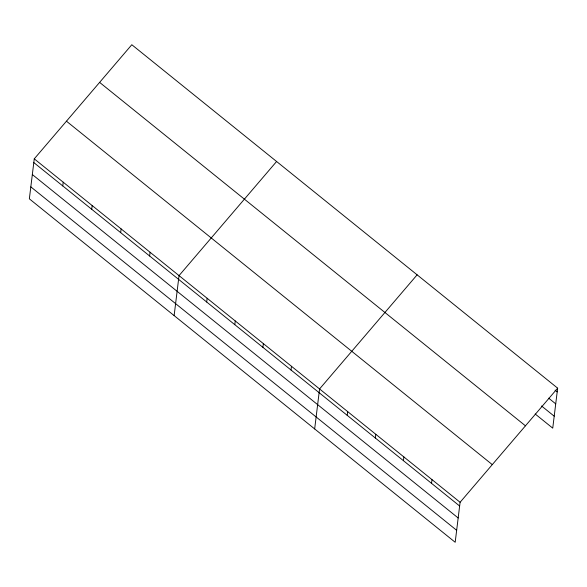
<?xml version="1.0" encoding="UTF-8"?>
<svg xmlns="http://www.w3.org/2000/svg" width="587" height="587" viewBox="0 0 587 587"><rect width="100%" height="100%" fill="white"/><g stroke="black" fill="none" stroke-linecap="round" stroke-linejoin="round"><path stroke-width="0.88" d="M34.259 158.85L29.35 198.839L455.189 542.271L460.098 502.281L557.65 388.161L131.811 44.729L34.259 158.85L460.098 502.281M62.758 185.932L63.22 182.205M91.719 209.288L92.174 205.56M120.673 232.635L121.127 228.915M149.626 255.991L150.089 252.263M174.134 315.601L179.042 275.619L276.594 161.498M206.69 302.012L207.152 298.284M234.8 324.677L235.255 320.95M262.903 347.343L263.358 343.615M291.005 370.008L291.468 366.288M314.661 428.936L319.57 388.954L417.122 274.833M347.218 415.347L347.673 411.619M375.32 438.012L375.783 434.285M403.43 460.678L403.885 456.95M431.533 483.343L431.988 479.616M557.65 388.161L552.741 428.15L535.175 413.982M555.082 390.186L557.195 391.889M548.698 398.191L555.72 403.856M541.559 405.984L554.209 416.183M99.621 82.393L525.46 425.824M66.456 121.193L492.288 464.625M33.804 162.577L459.636 506.009M32.336 174.544L458.168 517.976M30.817 186.871L456.657 530.303"/></g></svg>
